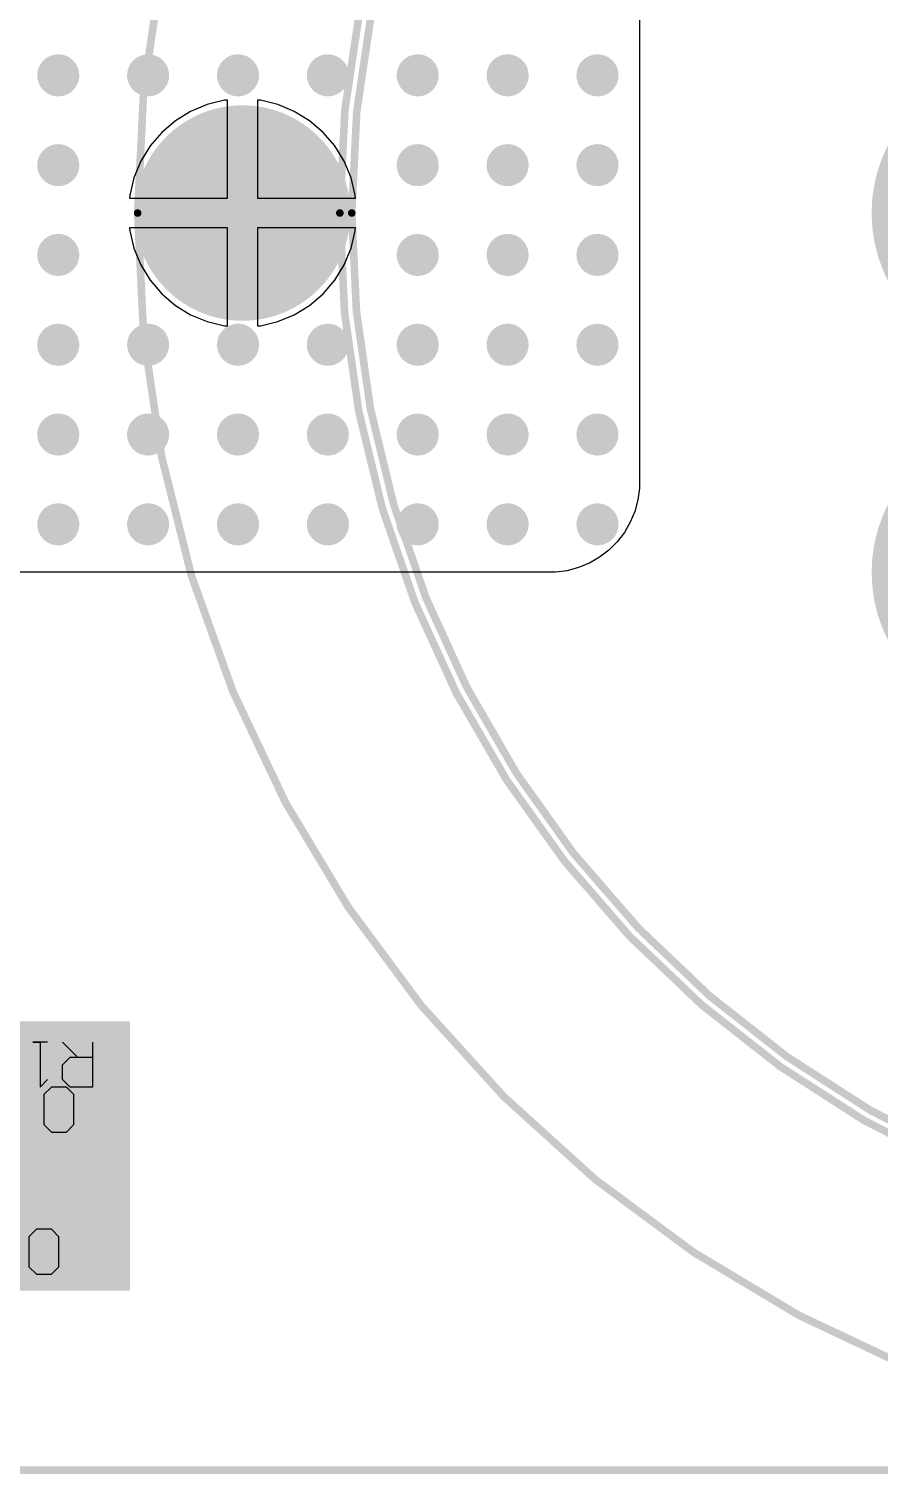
# Model space of a CAD drawing. Header units: millimetres. Extents: x 25 to 162, y 25 to 188.
# Drawn here: x 65.02 to 93.4, y 25.27 to 73.55 of the extents above; entities that cross this region are included whole.
import ezdxf

# ---------------------------------------------------------------- set-up
doc = ezdxf.new("R2010")
doc.units = ezdxf.units.MM
for name, color, linetype in [('BottomLayer', 5, 'Continuous'), ('BottomSolder', 6, 'Continuous'), ('Mechanical1', 6, 'Continuous'), ('Mechanical13', 56, 'Continuous'), ('Mechanical15', 56, 'Continuous'), ('MultiLayer', 9, 'Continuous'), ('PadHoleLayer', 156, 'Continuous'), ('TopLayer', 1, 'Continuous'), ('TopOverlay', 2, 'Continuous'), ('TopSolder', 216, 'Continuous'), ('ViaHoleLayer', 16, 'Continuous')]:
    doc.layers.add(name, color=color, linetype=linetype)

# ---------------------------------------------------------------- blocks, each defined once
blk = doc.blocks.new('DROSS__500_125_UH_30_A_AMAK_671111_034_38')
at = {"layer": 'BottomLayer', "const_width": 3.50000062}
blk.add_lwpolyline([(-1.74999904, 0, 1), (1.74999904, 0, 1)], format="xyb", close=True, dxfattribs=at)
at = {"layer": 'BottomSolder', "const_width": 3.60160062}
blk.add_lwpolyline([(-1.80079904, 0, 1), (1.80079904, 0, 1)], format="xyb", close=True, dxfattribs=at)
at = {"layer": 'Mechanical13'}
for points, const_width in [([(72.8522038, 0, 1), (3.6477956, 0, 1)], 0.254), ([(3.5842956, 0, 1), (3.7112956, 0, 1)], 0.127)]:
    blk.add_lwpolyline(points, format="xyb", close=True, dxfattribs=dict(at, const_width=const_width))
at = {"layer": 'Mechanical15'}
for points, const_width in [([(80.00000002, 0, 1), (-3.50000062, 0, 1)], 0.254), ([(-3.56350062, 0, 1), (-3.43650062, 0, 1)], 0.127)]:
    blk.add_lwpolyline(points, format="xyb", close=True, dxfattribs=dict(at, const_width=const_width))
at = {"layer": 'MultiLayer', "const_width": 3.50000062}
blk.add_lwpolyline([(-1.74999904, 0, 1), (1.74999904, 0, 1)], format="xyb", close=True, dxfattribs=at)
at = {"layer": 'PadHoleLayer'}
for points, const_width in [([(23.49999872, 0, 1), (28.49999888, 0, 1)], 5.00000016), ([(-1.25000004, 0, 1), (1.25000004, 0, 1)], 2.50000008), ([(23.49999872, -11.99999886, 1), (28.49999888, -11.99999886, 1)], 5.00000016)]:
    blk.add_lwpolyline(points, format="xyb", close=True, dxfattribs=dict(at, const_width=const_width))
at = {"layer": 'TopLayer', "const_width": 3.50000062}
blk.add_lwpolyline([(-1.74999904, 0, 1), (1.74999904, 0, 1)], format="xyb", close=True, dxfattribs=at)
at = {"layer": 'TopOverlay'}
for points, const_width in [([(73.25089489999999, 0, 1), (3.2491045, 0, 1)], 0.254), ([(3.1856045, 0, 1), (3.3126045, 0, 1)], 0.127)]:
    blk.add_lwpolyline(points, format="xyb", close=True, dxfattribs=dict(at, const_width=const_width))
at = {"layer": 'TopSolder', "const_width": 3.60160062}
blk.add_lwpolyline([(-1.80079904, 0, 1), (1.80079904, 0, 1)], format="xyb", close=True, dxfattribs=at)

msp = doc.modelspace()

# ---------------------------------------------------------------- linework, layer by layer
at = {"layer": 'BottomLayer'}
for p, q in [((85.39999429999999, 100.39999732), (85.39999938, 58.40000003999999)), ((85.39998922, 58.20335832), (85.34865836, 57.81346324)), ((85.39999938, 58.40000003999999), (85.39998668, 58.39998988)), ((85.39998668, 58.39998988), (85.39998922, 58.20335832)), ((85.34865836, 57.81346324), (85.24687548, 57.4336037)), ((85.09638301999999, 57.07027956), (84.89975145999999, 56.7297062)), ((85.24687548, 57.4336037), (85.09638301999999, 57.07027956)), ((84.89975145999999, 56.7297062), (84.66035138, 56.41771292)), ((84.38227472, 56.13963626), (84.07028144, 55.90023618)), ((84.66035138, 56.41771292), (84.38227472, 56.13963626)), ((83.36638393999999, 55.55311216), (82.9865244, 55.45132928)), ((83.72970808, 55.70360462), (83.36638393999999, 55.55311216)), ((84.07028144, 55.90023618), (83.72970808, 55.70360462)), ((82.4000003, 55.40000096), (33.3999967, 55.39999842)), ((82.59662931999999, 55.39999842), (82.4000003, 55.40000096)), ((82.9865244, 55.45132928), (82.59662931999999, 55.39999842))]:
    msp.add_line(p, q, dxfattribs=at)
at = {"layer": 'BottomLayer', "const_width": 0.5999987999999999}
for points in [[(65.69998036, 71.99997791999999, 1), (66.29997915999999, 71.99997791999999, 1)], [(68.69997943999999, 71.99997791999999, 1), (69.29997824, 71.99997791999999, 1)], [(71.69997852, 71.99997791999999, 1), (72.29997732, 71.99997791999999, 1)], [(74.6999776, 71.99997791999999, 1), (75.29997639999999, 71.99997791999999, 1)], [(77.69997667999999, 71.99997791999999, 1), (78.29997548, 71.99997791999999, 1)], [(80.69997576, 71.99997791999999, 1), (81.29997456, 71.99997791999999, 1)], [(83.69997484, 71.99997791999999, 1), (84.29997363999999, 71.99997791999999, 1)], [(65.69998036, 68.99997884, 1), (66.29997915999999, 68.99997884, 1)], [(77.69997667999999, 68.99997884, 1), (78.29997548, 68.99997884, 1)], [(80.69997576, 68.99997884, 1), (81.29997456, 68.99997884, 1)], [(83.69997484, 68.99997884, 1), (84.29997363999999, 68.99997884, 1)], [(65.69998036, 65.99997976, 1), (66.29997915999999, 65.99997976, 1)], [(77.69997667999999, 65.99997976, 1), (78.29997548, 65.99997976, 1)], [(80.69997576, 65.99997976, 1), (81.29997456, 65.99997976, 1)], [(83.69997484, 65.99997976, 1), (84.29997363999999, 65.99997976, 1)], [(65.69998036, 62.99998067999999, 1), (66.29997915999999, 62.99998067999999, 1)], [(68.69997943999999, 62.99998067999999, 1), (69.29997824, 62.99998067999999, 1)], [(71.69997852, 62.99998067999999, 1), (72.29997732, 62.99998067999999, 1)], [(74.6999776, 62.99998067999999, 1), (75.29997639999999, 62.99998067999999, 1)], [(77.69997667999999, 62.99998067999999, 1), (78.29997548, 62.99998067999999, 1)], [(80.69997576, 62.99998067999999, 1), (81.29997456, 62.99998067999999, 1)], [(83.69997484, 62.99998067999999, 1), (84.29997363999999, 62.99998067999999, 1)], [(65.69998036, 59.9999816, 1), (66.29997915999999, 59.9999816, 1)], [(68.69997943999999, 59.9999816, 1), (69.29997824, 59.9999816, 1)], [(71.69997852, 59.9999816, 1), (72.29997732, 59.9999816, 1)], [(74.6999776, 59.9999816, 1), (75.29997639999999, 59.9999816, 1)], [(77.69997667999999, 59.9999816, 1), (78.29997548, 59.9999816, 1)], [(80.69997576, 59.9999816, 1), (81.29997456, 59.9999816, 1)], [(83.69997484, 59.9999816, 1), (84.29997363999999, 59.9999816, 1)], [(65.69998036, 56.99998252, 1), (66.29997915999999, 56.99998252, 1)], [(68.69997943999999, 56.99998252, 1), (69.29997824, 56.99998252, 1)], [(71.69997852, 56.99998252, 1), (72.29997732, 56.99998252, 1)], [(74.6999776, 56.99998252, 1), (75.29997639999999, 56.99998252, 1)], [(77.69997667999999, 56.99998252, 1), (78.29997548, 56.99998252, 1)], [(80.69997576, 56.99998252, 1), (81.29997456, 56.99998252, 1)], [(83.69997484, 56.99998252, 1), (84.29997363999999, 56.99998252, 1)]]:
    msp.add_lwpolyline(points, format="xyb", close=True, dxfattribs=at)
at = {"layer": 'BottomLayer'}
msp.add_solid([(37.9000004, 31.4000007), (68.40000035999999, 31.4000007), (37.9000004, 40.39999794), (68.40000035999999, 40.39999794)], dxfattribs=at)
at = {"layer": 'BottomSolder'}
for p, q in [((65.77092001999999, 38.19975596), (65.5210018, 37.94983774)), ((66.270759, 38.19975596), (65.77092001999999, 38.19975596)), ((66.52067722, 37.94983774), (66.270759, 38.19975596)), ((65.5210018, 37.94983774), (65.5210018, 36.95015978)), ((66.52067722, 36.95015978), (66.52067722, 37.94983774)), ((65.5210018, 36.95015978), (65.77092001999999, 36.70024155999999)), ((65.77092001999999, 36.70024155999999), (66.270759, 36.70024155999999)), ((66.270759, 36.70024155999999), (66.52067722, 36.95015978))]:
    msp.add_line(p, q, dxfattribs=at)
at = {"layer": 'BottomSolder', "const_width": 0.7015988}
for points in [[(65.64918036, 71.99997791999999, 1), (66.35077916, 71.99997791999999, 1)], [(68.64917944, 71.99997791999999, 1), (69.35077824, 71.99997791999999, 1)], [(71.64917851999999, 71.99997791999999, 1), (72.35077731999999, 71.99997791999999, 1)], [(74.6491776, 71.99997791999999, 1), (75.3507764, 71.99997791999999, 1)], [(77.64917668, 71.99997791999999, 1), (78.35077548, 71.99997791999999, 1)], [(80.64917575999999, 71.99997791999999, 1), (81.35077455999999, 71.99997791999999, 1)], [(83.64917484, 71.99997791999999, 1), (84.35077364, 71.99997791999999, 1)], [(65.64918036, 68.99997884, 1), (66.35077916, 68.99997884, 1)], [(77.64917668, 68.99997884, 1), (78.35077548, 68.99997884, 1)], [(80.64917575999999, 68.99997884, 1), (81.35077455999999, 68.99997884, 1)], [(83.64917484, 68.99997884, 1), (84.35077364, 68.99997884, 1)], [(65.64918036, 65.99997976, 1), (66.35077916, 65.99997976, 1)], [(77.64917668, 65.99997976, 1), (78.35077548, 65.99997976, 1)], [(80.64917575999999, 65.99997976, 1), (81.35077455999999, 65.99997976, 1)], [(83.64917484, 65.99997976, 1), (84.35077364, 65.99997976, 1)], [(65.64918036, 62.99998067999999, 1), (66.35077916, 62.99998067999999, 1)], [(68.64917944, 62.99998067999999, 1), (69.35077824, 62.99998067999999, 1)], [(71.64917851999999, 62.99998067999999, 1), (72.35077731999999, 62.99998067999999, 1)], [(74.6491776, 62.99998067999999, 1), (75.3507764, 62.99998067999999, 1)], [(77.64917668, 62.99998067999999, 1), (78.35077548, 62.99998067999999, 1)], [(80.64917575999999, 62.99998067999999, 1), (81.35077455999999, 62.99998067999999, 1)], [(83.64917484, 62.99998067999999, 1), (84.35077364, 62.99998067999999, 1)], [(65.64918036, 59.9999816, 1), (66.35077916, 59.9999816, 1)], [(68.64917944, 59.9999816, 1), (69.35077824, 59.9999816, 1)], [(71.64917851999999, 59.9999816, 1), (72.35077731999999, 59.9999816, 1)], [(74.6491776, 59.9999816, 1), (75.3507764, 59.9999816, 1)], [(77.64917668, 59.9999816, 1), (78.35077548, 59.9999816, 1)], [(80.64917575999999, 59.9999816, 1), (81.35077455999999, 59.9999816, 1)], [(83.64917484, 59.9999816, 1), (84.35077364, 59.9999816, 1)], [(65.64918036, 56.99998252, 1), (66.35077916, 56.99998252, 1)], [(68.64917944, 56.99998252, 1), (69.35077824, 56.99998252, 1)], [(71.64917851999999, 56.99998252, 1), (72.35077731999999, 56.99998252, 1)], [(74.6491776, 56.99998252, 1), (75.3507764, 56.99998252, 1)], [(77.64917668, 56.99998252, 1), (78.35077548, 56.99998252, 1)], [(80.64917575999999, 56.99998252, 1), (81.35077455999999, 56.99998252, 1)], [(83.64917484, 56.99998252, 1), (84.35077364, 56.99998252, 1)]]:
    msp.add_lwpolyline(points, format="xyb", close=True, dxfattribs=at)
at = {"layer": 'Mechanical1', "const_width": 0.254}
msp.add_lwpolyline([(30.40000016, 25.4), (156.39999962, 25.4)], dxfattribs=at)
at = {"layer": 'MultiLayer', "const_width": 0.5999987999999999}
for points in [[(65.69998036, 71.99997791999999, 1), (66.29997915999999, 71.99997791999999, 1)], [(68.69997943999999, 71.99997791999999, 1), (69.29997824, 71.99997791999999, 1)], [(71.69997852, 71.99997791999999, 1), (72.29997732, 71.99997791999999, 1)], [(74.6999776, 71.99997791999999, 1), (75.29997639999999, 71.99997791999999, 1)], [(77.69997667999999, 71.99997791999999, 1), (78.29997548, 71.99997791999999, 1)], [(80.69997576, 71.99997791999999, 1), (81.29997456, 71.99997791999999, 1)], [(83.69997484, 71.99997791999999, 1), (84.29997363999999, 71.99997791999999, 1)], [(65.69998036, 68.99997884, 1), (66.29997915999999, 68.99997884, 1)], [(77.69997667999999, 68.99997884, 1), (78.29997548, 68.99997884, 1)], [(80.69997576, 68.99997884, 1), (81.29997456, 68.99997884, 1)], [(83.69997484, 68.99997884, 1), (84.29997363999999, 68.99997884, 1)], [(65.69998036, 65.99997976, 1), (66.29997915999999, 65.99997976, 1)], [(77.69997667999999, 65.99997976, 1), (78.29997548, 65.99997976, 1)], [(80.69997576, 65.99997976, 1), (81.29997456, 65.99997976, 1)], [(83.69997484, 65.99997976, 1), (84.29997363999999, 65.99997976, 1)], [(65.69998036, 62.99998067999999, 1), (66.29997915999999, 62.99998067999999, 1)], [(68.69997943999999, 62.99998067999999, 1), (69.29997824, 62.99998067999999, 1)], [(71.69997852, 62.99998067999999, 1), (72.29997732, 62.99998067999999, 1)], [(74.6999776, 62.99998067999999, 1), (75.29997639999999, 62.99998067999999, 1)], [(77.69997667999999, 62.99998067999999, 1), (78.29997548, 62.99998067999999, 1)], [(80.69997576, 62.99998067999999, 1), (81.29997456, 62.99998067999999, 1)], [(83.69997484, 62.99998067999999, 1), (84.29997363999999, 62.99998067999999, 1)], [(65.69998036, 59.9999816, 1), (66.29997915999999, 59.9999816, 1)], [(68.69997943999999, 59.9999816, 1), (69.29997824, 59.9999816, 1)], [(71.69997852, 59.9999816, 1), (72.29997732, 59.9999816, 1)], [(74.6999776, 59.9999816, 1), (75.29997639999999, 59.9999816, 1)], [(77.69997667999999, 59.9999816, 1), (78.29997548, 59.9999816, 1)], [(80.69997576, 59.9999816, 1), (81.29997456, 59.9999816, 1)], [(83.69997484, 59.9999816, 1), (84.29997363999999, 59.9999816, 1)], [(65.69998036, 56.99998252, 1), (66.29997915999999, 56.99998252, 1)], [(68.69997943999999, 56.99998252, 1), (69.29997824, 56.99998252, 1)], [(71.69997852, 56.99998252, 1), (72.29997732, 56.99998252, 1)], [(74.6999776, 56.99998252, 1), (75.29997639999999, 56.99998252, 1)], [(77.69997667999999, 56.99998252, 1), (78.29997548, 56.99998252, 1)], [(80.69997576, 56.99998252, 1), (81.29997456, 56.99998252, 1)], [(83.69997484, 56.99998252, 1), (84.29997363999999, 56.99998252, 1)]]:
    msp.add_lwpolyline(points, format="xyb", close=True, dxfattribs=at)
at = {"layer": 'TopLayer'}
for p, q in [((85.39999429999999, 100.39999732), (85.39999938, 58.40000003999999)), ((70.97210596, 71.02518941999999), (70.41950102, 70.79629478)), ((71.55371262, 71.16482083999999), (70.97210596, 71.02518941999999)), ((71.65000148, 71.1724002), (71.55371262, 71.16482083999999)), ((71.65000148, 67.89999882), (71.65000148, 71.1724002)), ((72.74628833999999, 71.16482083999999), (72.64999947999999, 71.1724002)), ((72.64999947999999, 71.1724002), (72.64999947999999, 67.89999882)), ((73.327895, 71.02518941999999), (72.74628833999999, 71.16482083999999)), ((73.88049993999999, 70.79629478), (73.327895, 71.02518941999999)), ((70.41950102, 70.79629478), (69.90950966, 70.48377064)), ((74.3904913, 70.48377064), (73.88049993999999, 70.79629478)), ((69.4546871, 70.09531319999999), (69.06622965999999, 69.64049064)), ((69.90950966, 70.48377064), (69.4546871, 70.09531319999999)), ((74.84531385999999, 70.09531319999999), (74.3904913, 70.48377064)), ((75.2337713, 69.64049064), (74.84531385999999, 70.09531319999999)), ((69.06622965999999, 69.64049064), (68.75370552, 69.13049928)), ((75.54629544, 69.13049928), (75.2337713, 69.64049064)), ((68.75370552, 69.13049928), (68.52481087999999, 68.57789434)), ((75.77519008, 68.57789434), (75.54629544, 69.13049928)), ((68.52481087999999, 68.57789434), (68.38517945999999, 67.99628768)), ((75.9148215, 67.99628768), (75.77519008, 68.57789434)), ((68.38517945999999, 67.99628768), (68.3776001, 67.89999882)), ((68.3776001, 67.89999882), (71.65000148, 67.89999882)), ((72.64999947999999, 67.89999882), (75.92240086, 67.89999882)), ((75.92240086, 67.89999882), (75.9148215, 67.99628768)), ((71.65000148, 66.90000082), (68.3776001, 66.90000082)), ((68.3776001, 66.90000082), (68.38517945999999, 66.80371196)), ((68.38517945999999, 66.80371196), (68.52481087999999, 66.2221053)), ((71.65000148, 63.62759944), (71.65000148, 66.90000082)), ((75.92240086, 66.90000082), (72.64999947999999, 66.90000082)), ((72.64999947999999, 66.90000082), (72.64999947999999, 63.62759944)), ((75.77519008, 66.2221053), (75.9148215, 66.80371196)), ((75.9148215, 66.80371196), (75.92240086, 66.90000082)), ((68.52481087999999, 66.2221053), (68.75370552, 65.66950036)), ((75.54629544, 65.66950036), (75.77519008, 66.2221053)), ((68.75370552, 65.66950036), (69.06622965999999, 65.159509)), ((75.2337713, 65.159509), (75.54629544, 65.66950036)), ((69.06622965999999, 65.159509), (69.4546871, 64.70468644)), ((69.4546871, 64.70468644), (69.90950966, 64.31622899999999)), ((74.3904913, 64.31622899999999), (74.84531385999999, 64.70468644)), ((74.84531385999999, 64.70468644), (75.2337713, 65.159509)), ((69.90950966, 64.31622899999999), (70.41950102, 64.00370486)), ((73.88049993999999, 64.00370486), (74.3904913, 64.31622899999999)), ((70.41950102, 64.00370486), (70.97210596, 63.77481022)), ((70.97210596, 63.77481022), (71.55371262, 63.6351788)), ((72.74628833999999, 63.6351788), (73.327895, 63.77481022)), ((73.327895, 63.77481022), (73.88049993999999, 64.00370486)), ((71.55371262, 63.6351788), (71.65000148, 63.62759944)), ((72.64999947999999, 63.62759944), (72.74628833999999, 63.6351788)), ((85.39999175999999, 58.20336847999999), (85.3486609, 57.81347086)), ((85.39999938, 58.40000003999999), (85.39999175999999, 58.3999975)), ((85.39999175999999, 58.3999975), (85.39999175999999, 58.20336847999999)), ((85.3486609, 57.81347086), (85.24687802, 57.43361132)), ((85.09638301999999, 57.07028464), (84.899754, 56.72971128)), ((85.24687802, 57.43361132), (85.09638301999999, 57.07028464)), ((84.899754, 56.72971128), (84.66035138, 56.41771799999999)), ((84.38227472, 56.13964134), (84.07027889999999, 55.90023872)), ((84.66035138, 56.41771799999999), (84.38227472, 56.13964134)), ((83.3663814, 55.55311216), (82.98652186, 55.45132928)), ((83.72970554, 55.70360716), (83.3663814, 55.55311216)), ((84.07027889999999, 55.90023872), (83.72970554, 55.70360716)), ((82.39999522, 55.39999842), (33.39999924, 55.40000096)), ((82.59662424, 55.39999842), (82.39999522, 55.39999842)), ((82.98652186, 55.45132928), (82.59662424, 55.39999842))]:
    msp.add_line(p, q, dxfattribs=at)
at = {"layer": 'TopLayer', "const_width": 0.5999987999999999}
for points in [[(65.69998036, 71.99997791999999, 1), (66.29997915999999, 71.99997791999999, 1)], [(68.69997943999999, 71.99997791999999, 1), (69.29997824, 71.99997791999999, 1)], [(71.69997852, 71.99997791999999, 1), (72.29997732, 71.99997791999999, 1)], [(74.6999776, 71.99997791999999, 1), (75.29997639999999, 71.99997791999999, 1)], [(77.69997667999999, 71.99997791999999, 1), (78.29997548, 71.99997791999999, 1)], [(80.69997576, 71.99997791999999, 1), (81.29997456, 71.99997791999999, 1)], [(83.69997484, 71.99997791999999, 1), (84.29997363999999, 71.99997791999999, 1)], [(65.69998036, 68.99997884, 1), (66.29997915999999, 68.99997884, 1)], [(77.69997667999999, 68.99997884, 1), (78.29997548, 68.99997884, 1)], [(80.69997576, 68.99997884, 1), (81.29997456, 68.99997884, 1)], [(83.69997484, 68.99997884, 1), (84.29997363999999, 68.99997884, 1)], [(65.69998036, 65.99997976, 1), (66.29997915999999, 65.99997976, 1)], [(77.69997667999999, 65.99997976, 1), (78.29997548, 65.99997976, 1)], [(80.69997576, 65.99997976, 1), (81.29997456, 65.99997976, 1)], [(83.69997484, 65.99997976, 1), (84.29997363999999, 65.99997976, 1)], [(65.69998036, 62.99998067999999, 1), (66.29997915999999, 62.99998067999999, 1)], [(68.69997943999999, 62.99998067999999, 1), (69.29997824, 62.99998067999999, 1)], [(71.69997852, 62.99998067999999, 1), (72.29997732, 62.99998067999999, 1)], [(74.6999776, 62.99998067999999, 1), (75.29997639999999, 62.99998067999999, 1)], [(77.69997667999999, 62.99998067999999, 1), (78.29997548, 62.99998067999999, 1)], [(80.69997576, 62.99998067999999, 1), (81.29997456, 62.99998067999999, 1)], [(83.69997484, 62.99998067999999, 1), (84.29997363999999, 62.99998067999999, 1)], [(65.69998036, 59.9999816, 1), (66.29997915999999, 59.9999816, 1)], [(68.69997943999999, 59.9999816, 1), (69.29997824, 59.9999816, 1)], [(71.69997852, 59.9999816, 1), (72.29997732, 59.9999816, 1)], [(74.6999776, 59.9999816, 1), (75.29997639999999, 59.9999816, 1)], [(77.69997667999999, 59.9999816, 1), (78.29997548, 59.9999816, 1)], [(80.69997576, 59.9999816, 1), (81.29997456, 59.9999816, 1)], [(83.69997484, 59.9999816, 1), (84.29997363999999, 59.9999816, 1)], [(65.69998036, 56.99998252, 1), (66.29997915999999, 56.99998252, 1)], [(68.69997943999999, 56.99998252, 1), (69.29997824, 56.99998252, 1)], [(71.69997852, 56.99998252, 1), (72.29997732, 56.99998252, 1)], [(74.6999776, 56.99998252, 1), (75.29997639999999, 56.99998252, 1)], [(77.69997667999999, 56.99998252, 1), (78.29997548, 56.99998252, 1)], [(80.69997576, 56.99998252, 1), (81.29997456, 56.99998252, 1)], [(83.69997484, 56.99998252, 1), (84.29997363999999, 56.99998252, 1)]]:
    msp.add_lwpolyline(points, format="xyb", close=True, dxfattribs=at)
at = {"layer": 'TopOverlay'}
for p, q in [((65.64611712, 39.69975804), (65.14627813999999, 39.69975804)), ((65.14627813999999, 39.69975804), (65.3961989, 39.69975804)), ((65.3961989, 39.69975804), (65.3961989, 38.20024364)), ((66.64579254, 39.19991906), (66.14595609999999, 39.69975804)), ((67.14563152, 39.69975804), (67.14563152, 38.20024364)), ((66.14595609999999, 38.95000084), (66.39587431999999, 39.19991906)), ((66.39587431999999, 39.19991906), (67.14563152, 39.19991906)), ((66.14595609999999, 38.45016185999999), (66.14595609999999, 38.95000084)), ((65.3961989, 38.20024364), (65.64611712, 38.45016185999999)), ((66.39587431999999, 38.20024364), (66.14595609999999, 38.45016185999999)), ((67.14563152, 38.20024364), (66.39587431999999, 38.20024364)), ((65.27131725999999, 33.45029886), (65.02139903999999, 33.20038064)), ((65.77115624, 33.45029886), (65.27131725999999, 33.45029886)), ((66.02107446, 33.20038064), (65.77115624, 33.45029886)), ((65.02139903999999, 33.20038064), (65.02139903999999, 32.20070268)), ((66.02107446, 32.20070268), (66.02107446, 33.20038064)), ((65.02139903999999, 32.20070268), (65.27131725999999, 31.95078446)), ((65.27131725999999, 31.95078446), (65.77115624, 31.95078446)), ((65.77115624, 31.95078446), (66.02107446, 32.20070268))]:
    msp.add_line(p, q, dxfattribs=at)
at = {"layer": 'TopSolder', "const_width": 0.7015988}
for points in [[(65.64918036, 71.99997791999999, 1), (66.35077916, 71.99997791999999, 1)], [(68.64917944, 71.99997791999999, 1), (69.35077824, 71.99997791999999, 1)], [(71.64917851999999, 71.99997791999999, 1), (72.35077731999999, 71.99997791999999, 1)], [(74.6491776, 71.99997791999999, 1), (75.3507764, 71.99997791999999, 1)], [(77.64917668, 71.99997791999999, 1), (78.35077548, 71.99997791999999, 1)], [(80.64917575999999, 71.99997791999999, 1), (81.35077455999999, 71.99997791999999, 1)], [(83.64917484, 71.99997791999999, 1), (84.35077364, 71.99997791999999, 1)], [(65.64918036, 68.99997884, 1), (66.35077916, 68.99997884, 1)], [(77.64917668, 68.99997884, 1), (78.35077548, 68.99997884, 1)], [(80.64917575999999, 68.99997884, 1), (81.35077455999999, 68.99997884, 1)], [(83.64917484, 68.99997884, 1), (84.35077364, 68.99997884, 1)], [(65.64918036, 65.99997976, 1), (66.35077916, 65.99997976, 1)], [(77.64917668, 65.99997976, 1), (78.35077548, 65.99997976, 1)], [(80.64917575999999, 65.99997976, 1), (81.35077455999999, 65.99997976, 1)], [(83.64917484, 65.99997976, 1), (84.35077364, 65.99997976, 1)], [(65.64918036, 62.99998067999999, 1), (66.35077916, 62.99998067999999, 1)], [(68.64917944, 62.99998067999999, 1), (69.35077824, 62.99998067999999, 1)], [(71.64917851999999, 62.99998067999999, 1), (72.35077731999999, 62.99998067999999, 1)], [(74.6491776, 62.99998067999999, 1), (75.3507764, 62.99998067999999, 1)], [(77.64917668, 62.99998067999999, 1), (78.35077548, 62.99998067999999, 1)], [(80.64917575999999, 62.99998067999999, 1), (81.35077455999999, 62.99998067999999, 1)], [(83.64917484, 62.99998067999999, 1), (84.35077364, 62.99998067999999, 1)], [(65.64918036, 59.9999816, 1), (66.35077916, 59.9999816, 1)], [(68.64917944, 59.9999816, 1), (69.35077824, 59.9999816, 1)], [(71.64917851999999, 59.9999816, 1), (72.35077731999999, 59.9999816, 1)], [(74.6491776, 59.9999816, 1), (75.3507764, 59.9999816, 1)], [(77.64917668, 59.9999816, 1), (78.35077548, 59.9999816, 1)], [(80.64917575999999, 59.9999816, 1), (81.35077455999999, 59.9999816, 1)], [(83.64917484, 59.9999816, 1), (84.35077364, 59.9999816, 1)], [(65.64918036, 56.99998252, 1), (66.35077916, 56.99998252, 1)], [(68.64917944, 56.99998252, 1), (69.35077824, 56.99998252, 1)], [(71.64917851999999, 56.99998252, 1), (72.35077731999999, 56.99998252, 1)], [(74.6491776, 56.99998252, 1), (75.3507764, 56.99998252, 1)], [(77.64917668, 56.99998252, 1), (78.35077548, 56.99998252, 1)], [(80.64917575999999, 56.99998252, 1), (81.35077455999999, 56.99998252, 1)], [(83.64917484, 56.99998252, 1), (84.35077364, 56.99998252, 1)]]:
    msp.add_lwpolyline(points, format="xyb", close=True, dxfattribs=at)
at = {"layer": 'ViaHoleLayer', "const_width": 0.3499993}
for points in [[(65.82497884, 71.99997791999999, 1), (66.17498067999999, 71.99997791999999, 1)], [(68.82497792, 71.99997791999999, 1), (69.17497976, 71.99997791999999, 1)], [(71.82497699999999, 71.99997791999999, 1), (72.17497884, 71.99997791999999, 1)], [(74.82497608, 71.99997791999999, 1), (75.17497791999999, 71.99997791999999, 1)], [(77.82497516, 71.99997791999999, 1), (78.174977, 71.99997791999999, 1)], [(80.82497423999999, 71.99997791999999, 1), (81.17497608, 71.99997791999999, 1)], [(83.82497332, 71.99997791999999, 1), (84.17497515999999, 71.99997791999999, 1)], [(65.82497884, 68.99997884, 1), (66.17498067999999, 68.99997884, 1)], [(77.82497516, 68.99997884, 1), (78.174977, 68.99997884, 1)], [(80.82497423999999, 68.99997884, 1), (81.17497608, 68.99997884, 1)], [(83.82497332, 68.99997884, 1), (84.17497515999999, 68.99997884, 1)], [(65.82497884, 65.99997976, 1), (66.17498067999999, 65.99997976, 1)], [(77.82497516, 65.99997976, 1), (78.174977, 65.99997976, 1)], [(80.82497423999999, 65.99997976, 1), (81.17497608, 65.99997976, 1)], [(83.82497332, 65.99997976, 1), (84.17497515999999, 65.99997976, 1)], [(65.82497884, 62.99998067999999, 1), (66.17498067999999, 62.99998067999999, 1)], [(68.82497792, 62.99998067999999, 1), (69.17497976, 62.99998067999999, 1)], [(71.82497699999999, 62.99998067999999, 1), (72.17497884, 62.99998067999999, 1)], [(74.82497608, 62.99998067999999, 1), (75.17497791999999, 62.99998067999999, 1)], [(77.82497516, 62.99998067999999, 1), (78.174977, 62.99998067999999, 1)], [(80.82497423999999, 62.99998067999999, 1), (81.17497608, 62.99998067999999, 1)], [(83.82497332, 62.99998067999999, 1), (84.17497515999999, 62.99998067999999, 1)], [(65.82497884, 59.9999816, 1), (66.17498067999999, 59.9999816, 1)], [(68.82497792, 59.9999816, 1), (69.17497976, 59.9999816, 1)], [(71.82497699999999, 59.9999816, 1), (72.17497884, 59.9999816, 1)], [(74.82497608, 59.9999816, 1), (75.17497791999999, 59.9999816, 1)], [(77.82497516, 59.9999816, 1), (78.174977, 59.9999816, 1)], [(80.82497423999999, 59.9999816, 1), (81.17497608, 59.9999816, 1)], [(83.82497332, 59.9999816, 1), (84.17497515999999, 59.9999816, 1)], [(65.82497884, 56.99998252, 1), (66.17498067999999, 56.99998252, 1)], [(68.82497792, 56.99998252, 1), (69.17497976, 56.99998252, 1)], [(71.82497699999999, 56.99998252, 1), (72.17497884, 56.99998252, 1)], [(74.82497608, 56.99998252, 1), (75.17497791999999, 56.99998252, 1)], [(77.82497516, 56.99998252, 1), (78.174977, 56.99998252, 1)], [(80.82497423999999, 56.99998252, 1), (81.17497608, 56.99998252, 1)], [(83.82497332, 56.99998252, 1), (84.17497515999999, 56.99998252, 1)]]:
    msp.add_lwpolyline(points, format="xyb", close=True, dxfattribs=at)

# ---------------------------------------------------------------- block references
at = {"rotation": 360}
msp.add_blockref('DROSS__500_125_UH_30_A_AMAK_671111_034_38', (72.15000048, 67.39999981999999), dxfattribs=at)

doc.saveas('drawing.dxf')
